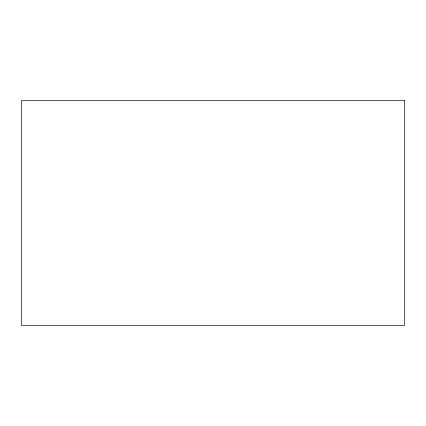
<?xml version="1.0" encoding="UTF-8"?>
<svg xmlns="http://www.w3.org/2000/svg" width="426" height="426" viewBox="0 0 426 426"><rect width="100%" height="100%" fill="white"/><g stroke="black" fill="none" stroke-linecap="round" stroke-linejoin="round"><path stroke-width="0.64" d="M404.7 100.706L21.3 100.706L21.3 325.294L404.7 325.294L404.7 100.706"/></g></svg>
